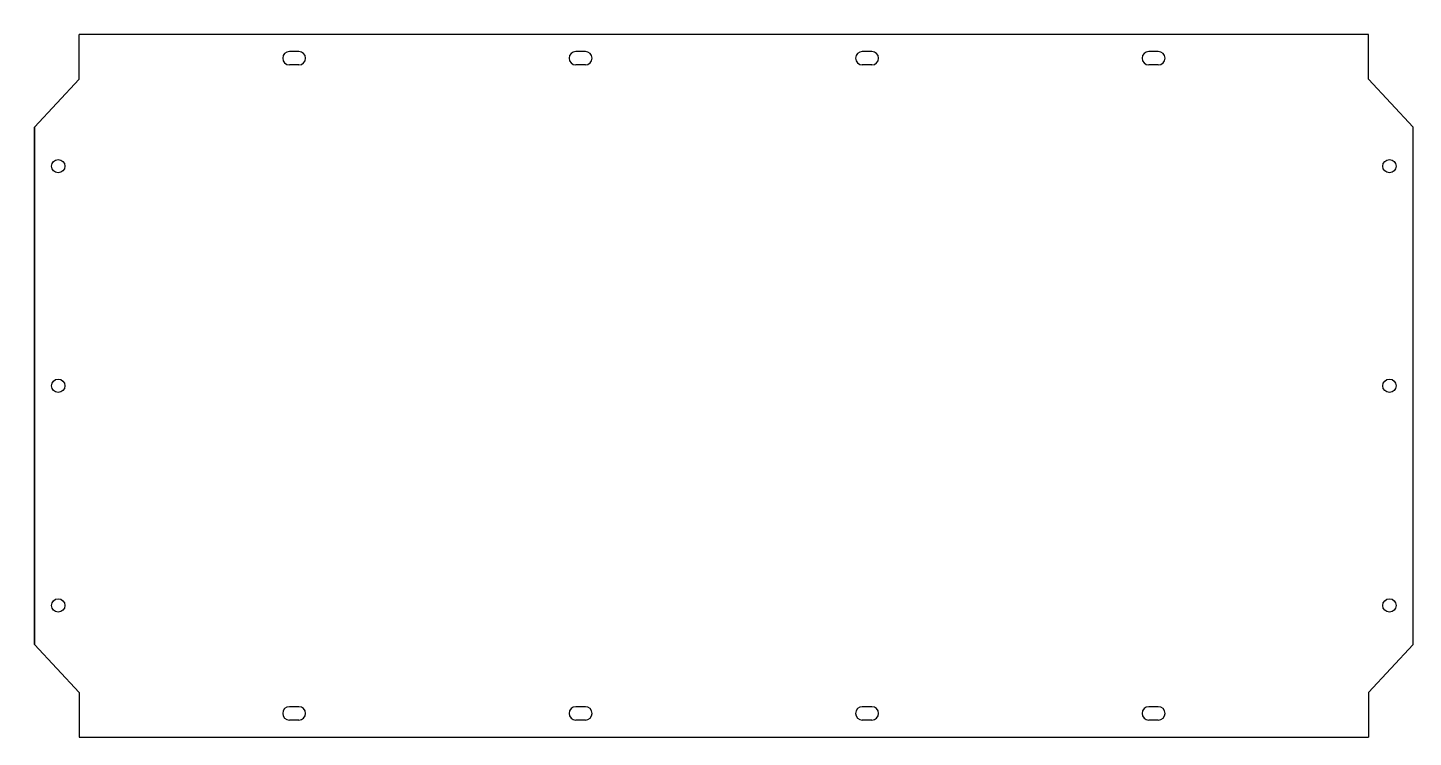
# Model space of a CAD drawing. Header units: millimetres. Extents: x 1167 to 2618, y 425 to 1168.
import ezdxf

# ---------------------------------------------------------------- set-up
doc = ezdxf.new("R2010")
doc.units = ezdxf.units.MM

msp = doc.modelspace()

# ---------------------------------------------------------------- linework, layer by layer
for p, q in [((1221.4, 1113.7), (1221.4, 1160.7)), ((2571.4, 1113.7), (2571.4, 1160.7)), ((1451.4, 1142.7), (1441.4, 1142.7)), ((1751.4, 1142.7), (1741.4, 1142.7)), ((2051.4, 1142.7), (2041.4, 1142.7)), ((2351.4, 1142.7), (2341.4, 1142.7)), ((1451.4, 1128.7), (1441.4, 1128.7)), ((1751.4, 1128.7), (1741.4, 1128.7)), ((2051.4, 1128.7), (2041.4, 1128.7)), ((2351.4, 1128.7), (2341.4, 1128.7)), ((1221.4, 1113.7), (1174.4, 1063.7)), ((2571.4, 1113.7), (2618.4, 1063.7)), ((1221.4, 471.7), (1174.4, 521.7)), ((2571.4, 471.7), (2618.4, 521.7)), ((1221.4, 471.7), (1221.4, 424.7)), ((2571.4, 471.7), (2571.4, 424.7)), ((1451.4, 456.7), (1441.4, 456.7)), ((1751.4, 456.7), (1741.4, 456.7)), ((2051.4, 456.7), (2041.4, 456.7)), ((2351.4, 456.7), (2341.4, 456.7)), ((1451.4, 442.7), (1441.4, 442.7)), ((1751.4, 442.7), (1741.4, 442.7)), ((2051.4, 442.7), (2041.4, 442.7)), ((2351.4, 442.7), (2341.4, 442.7))]:
    msp.add_line(p, q)
msp.add_lwpolyline([(1167.4, 1167.7)], close=True)
for points in [[(2571.4, 1160.7), (1221.4, 1160.7)], [(1174.4, 1063.7), (1174.4, 521.7)], [(1174.4, 521.7), (1174.4, 1063.7)], [(2618.4, 521.7), (2618.4, 1063.7)], [(1221.4, 424.7), (2571.4, 424.7)]]:
    msp.add_lwpolyline(points)
for centre in [(1199.4, 1022.7), (2593.4, 1022.7), (1199.4, 792.7), (2593.4, 792.7), (1199.4, 562.7), (2593.4, 562.7)]:
    msp.add_circle(centre, 7)
for centre, start, end in [((1441.4, 1135.7), 90, 270), ((1451.4, 1135.7), 270, 90), ((1741.4, 1135.7), 90, 270), ((1751.4, 1135.7), 270, 90), ((2041.4, 1135.7), 90, 270), ((2051.4, 1135.7), 270, 90), ((2341.4, 1135.7), 90, 270), ((2351.4, 1135.7), 270, 90), ((1441.4, 449.7), 90, 270), ((1451.4, 449.7), 270, 90), ((1741.4, 449.7), 90, 270), ((1751.4, 449.7), 270, 90), ((2041.4, 449.7), 90, 270), ((2051.4, 449.7), 270, 90), ((2341.4, 449.7), 90, 270), ((2351.4, 449.7), 270, 90)]:
    msp.add_arc(centre, 7, start, end)

doc.saveas('drawing.dxf')
